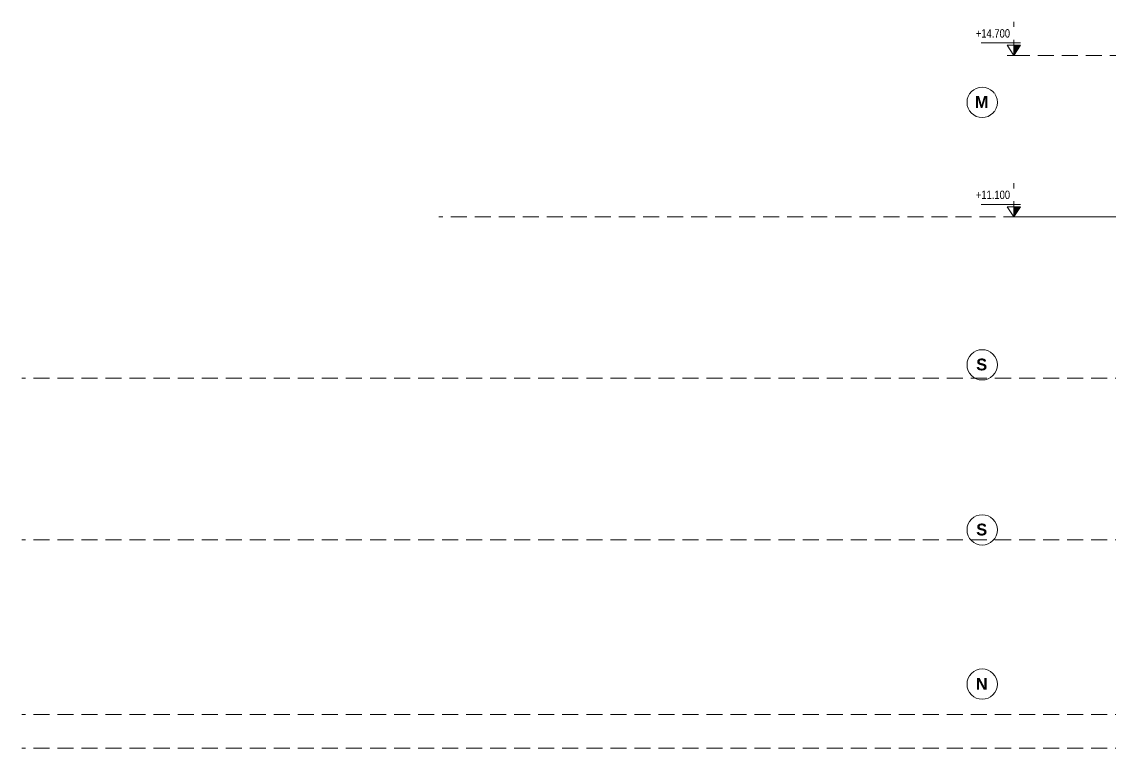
# Model space of a CAD drawing. Header units: millimetres. Extents: x -31177 to 39550, y -3751 to 20306.
# Drawn here: x -31177 to -6938, y -750 to 15450 of the extents above; entities that cross this region are included whole.
import ezdxf

# ---------------------------------------------------------------- set-up
doc = ezdxf.new("R2010")
doc.units = ezdxf.units.MM
doc.linetypes.add('Hidden', pattern=[535.78125, 357.1875, -178.59375])
doc.layers.add('A-ANNO-NOTE', color=131, linetype='Continuous', lineweight=9)
doc.layers.add('A-FLOR-LEVL', color=51, linetype='Continuous', lineweight=9)
doc.styles.add('Arial', font='arial.ttf', dxfattribs={"width": 0.8, "height": 187.5})
doc.styles.add('Arial_B', font='arialbd.ttf', dxfattribs={"height": 262.5})

# ---------------------------------------------------------------- blocks, each defined once
blk = doc.blocks.new('GHI CHU VL_FULL - M-1415100-MẶT CẮT 2-2')
at = {"layer": 'A-ANNO-NOTE'}
blk.add_circle((-9770, 13652), 338, dxfattribs=at)
blk = doc.blocks.new('Level - 000_-1742766-MẶT CẮT 2-2')
at = {"layer": 'A-FLOR-LEVL'}
blk.add_hatch(color=256, dxfattribs=at).paths.add_polyline_path([(-1627, 4125), (-1627, 3900), (-1777, 4125)])
for p, q in [((-1627, 3900), (-1627, 4650)), ((-1777, 4177), (-898, 4177)), ((-1627, 3900), (-1777, 4125)), ((-1777, 4125), (-1477, 4125)), ((-1627, 4125), (-1777, 4125)), ((-1777, 4125), (-1627, 3900)), ((-1627, 3900), (-1477, 4125)), ((-1627, 3900), (-1627, 4125)), ((-1777, 3900), (-1477, 3900))]:
    blk.add_line(p, q, dxfattribs=at)

msp = doc.modelspace()

# ---------------------------------------------------------------- linework, layer by layer
at = {"layer": 'A-FLOR-LEVL', "linetype": 'Hidden'}
for p, q in [((-9066.5, 14700), (15240, 14700)), ((7673.4, 11100), (-21877.3, 11100)), ((-9066.5, 11100), (15240, 11100)), ((-1626.6, 7500), (-31177.3, 7500)), ((-1626.6, 3900), (-31177.3, 3900)), ((-1626.6, 0), (-31177.3, 0)), ((-1626.6, -750), (-31177.3, -750))]:
    msp.add_line(p, q, dxfattribs=at)

# ---------------------------------------------------------------- block references
at = {"layer": 'A-ANNO-NOTE'}
for p in [(0, 0), (0, -5852.4), (0, -9532.4), (0, -12972.4)]:
    msp.add_blockref('GHI CHU VL_FULL - M-1415100-MẶT CẮT 2-2', p, dxfattribs=at)
at = {"layer": 'A-FLOR-LEVL', "extrusion": (0, 0, -1)}
for p in [(10693, 10800), (10693, 7200)]:
    msp.add_blockref('Level - 000_-1742766-MẶT CẮT 2-2', p, dxfattribs=at)

# ---------------------------------------------------------------- next in the draw order: texts
at = {"layer": 'A-ANNO-NOTE', "char_height": 262.5, "attachment_point": 1, "style": 'Arial_B', "bg_fill": 3, "box_fill_scale": 1.25, "bg_fill_color": 256, "bg_fill_true_color": 13158600, "bg_fill_transparency": 0}
for s, insert, width in [('\\fArial|b1|i0|c0|p34|;M', (-9936.1, 13791.2), 378.797), ('\\fArial|b1|i0|c0|p34|;S', (-9903.5, 7938.7), 300.633), ('\\fArial|b1|i0|c0|p34|;S', (-9903.5, 4258.7), 300.633), ('\\fArial|b1|i0|c0|p34|;N', (-9913.6, 818.7), 324.683)]:
    msp.add_mtext(s, dxfattribs=dict(at, insert=insert, width=width))
at = {"layer": 'A-FLOR-LEVL', "char_height": 187.5, "width": 918.734, "attachment_point": 1, "style": 'Arial', "bg_fill": 3, "box_fill_scale": 1.25, "bg_fill_color": 256, "bg_fill_true_color": 13158600, "bg_fill_transparency": 0}
for s, insert in [('+14.700', (-9911.9, 15284)), ('+11.100', (-9911.9, 11684))]:
    msp.add_mtext(s, dxfattribs=dict(at, insert=insert))

# ---------------------------------------------------------------- next in the draw order: texts
for s, insert in [('+14.700', (-9911.9, 15284)), ('+11.100', (-9911.9, 11684))]:
    msp.add_mtext(s, dxfattribs=dict(at, insert=insert))

doc.saveas('drawing.dxf')
